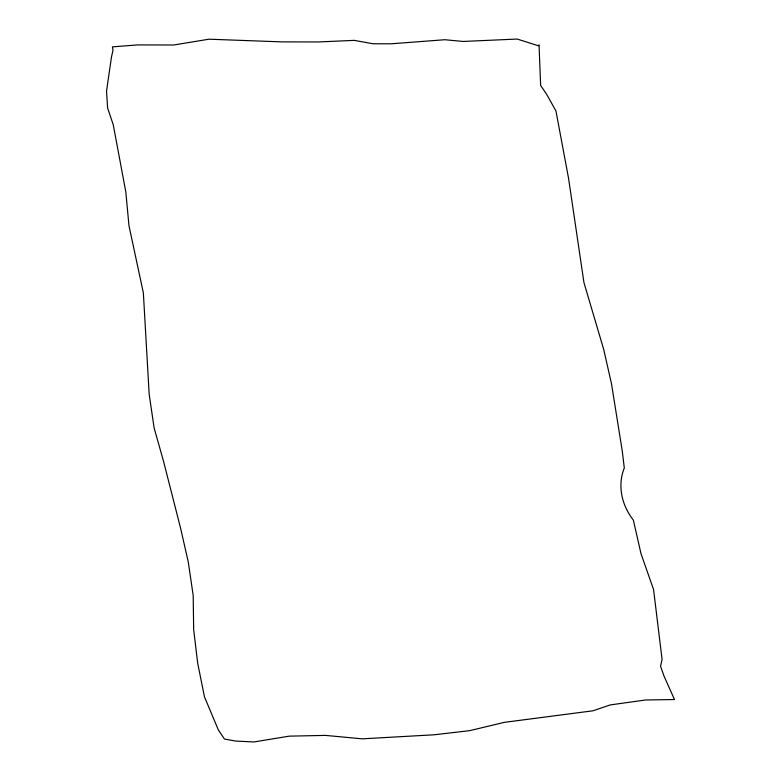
<?xml version="1.0" encoding="UTF-8"?>
<svg xmlns="http://www.w3.org/2000/svg" width="781" height="781" viewBox="0 0 781 781"><rect width="100%" height="100%" fill="white"/><g stroke="black" fill="none" stroke-linecap="round" stroke-linejoin="round"><path stroke-width="1.17" d="M111.468 57.081L106.519 91.192L107.632 108.081L113.255 124.775L125.829 191.98L128.972 225.719L143.353 292.846L149.171 394.229L154.111 427.89L163.551 461.356L180.626 528.366L188.26 561.91L193.2 595.571L193.649 629.427L197.681 663.137L204.427 696.72L218.358 729.981L224.459 739.031L235.696 741.071L253.981 741.95L289.234 736.151L325.355 735.39L362.218 738.836L434.041 734.794L469.586 730.674L504.399 722.347L593.043 710.788L610.156 704.94L645.555 699.981L674.481 699.542L664.104 676.287L660.55 666.281L662.083 659.437L653.56 589.509L640.986 553.641L633.352 520.097A60.303 52.483 27.4 0 1 624.302 467.985L622.281 451.135L611.503 383.842L603.713 349.458L583.944 282.576L568.539 178.224L555.965 111.019L546.749 94.491L540.637 85.441L539.036 44.859L538.275 45.737L517.178 39.05L463.201 41.452L444.77 39.724L391.086 43.804L372.947 43.765L354.232 40.368L318.248 41.959L281.97 41.881L208.986 39.196L173.733 44.995L137.456 44.917L112.415 46.88L113.001 50.238L111.468 57.081"/></g></svg>
